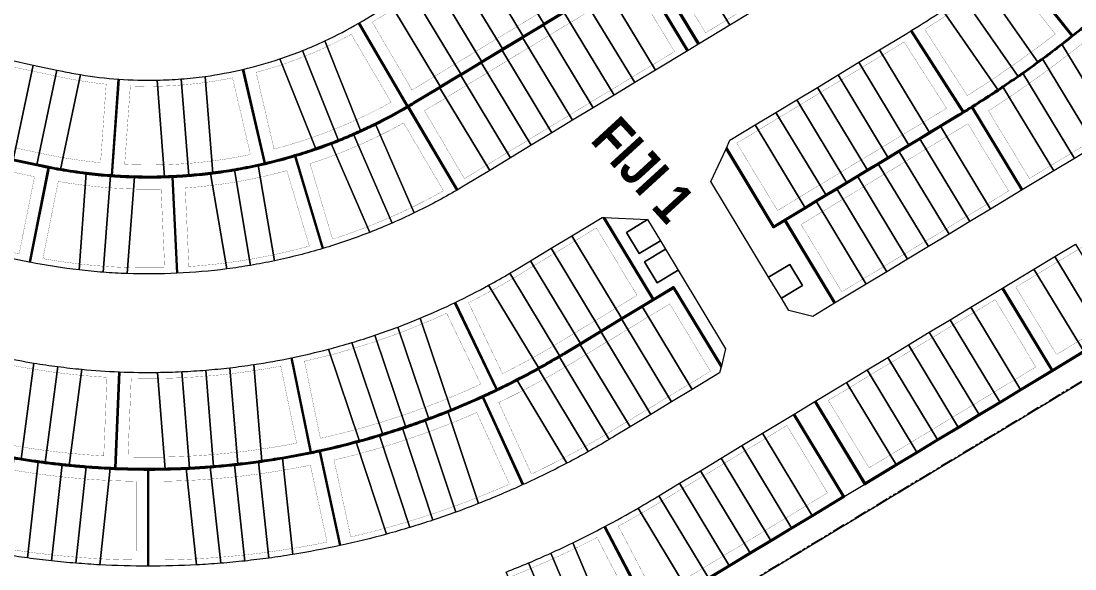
# Model space of a CAD drawing. Header units: centimetres. Extents: x -6122352 to 7132207, y -1694241 to 1947892.
# Drawn here: x 1849635 to 2110817, y -616863 to -481115 of the extents above; entities that cross this region are included whole.
import ezdxf

# ---------------------------------------------------------------- set-up
doc = ezdxf.new("R2010")
doc.units = ezdxf.units.CM
doc.header["$MEASUREMENT"] = 0
doc.linetypes.add('23585-XR-AR-DAMAC PLOT LIMITS$0$PHANTOM2', pattern=[1.25, 0.625, -0.125, 0.125, -0.125, 0.125, -0.125])
doc.linetypes.add('XR-AR-END-SETTING OUT PLAN$0$23261-XR-AR-SI-GF$0$HIDDEN', pattern=[0.375, 0.25, -0.125])
for name, color, linetype, lineweight, true_color in [('08-Compound Wall-2', 6, 'Continuous', 25, 0xff00ff), ('23585-XR-AR-DAMAC PLOT LIMITS$0$1-End units', 7, 'Continuous', 5, 0xf8991e), ('23585-XR-AR-DAMAC PLOT LIMITS$0$1-Open Space', 7, 'Continuous', 5, 0x90cf5a), ('23585-XR-AR-DAMAC PLOT LIMITS$0$1-Utility', 7, 'Continuous', 5, 0x8db1ff)]:
    doc.layers.add(name, color=color, linetype=linetype, lineweight=lineweight, true_color=true_color)
for name, color, linetype, lineweight in [('23585-XR-AR-BOUNDARY WALLS AND SETBACKS$0$A-ANNO-TEXT', 3, 'Continuous', 25), ('23585-XR-AR-DAMAC PLOT LIMITS$0$1-Mid units', 41, 'Continuous', 5), ('A-ANNO-TEXT', 3, 'Continuous', 25)]:
    doc.layers.add(name, color=color, linetype=linetype, lineweight=lineweight)
for name, color, linetype in [('23585-XR-AR-BOUNDARY WALLS AND SETBACKS$0$cluster name', 2, 'Continuous'), ('23585-XR-AR-BOUNDARY WALLS AND SETBACKS$0$setback', 7, 'XR-AR-END-SETTING OUT PLAN$0$23261-XR-AR-SI-GF$0$HIDDEN'), ('23585-XR-AR-DAMAC PLOT LIMITS$0$PROJECT_LIMIT', 1, 'Continuous'), ('@MI-REF LAYER', 7, 'Continuous')]:
    doc.layers.add(name, color=color, linetype=linetype)
doc.layers.add('23585-XR-AR-DAMAC PLOT LIMITS$0$D-Phase New', color=7, linetype='Continuous', true_color=0x000080)
doc.styles.add('23585-XR-AR-BOUNDARY WALLS AND SETBACKS$0$Arial', font='arialbd.ttf')

# ---------------------------------------------------------------- blocks, each defined once
blk = doc.blocks.new('23585-XR-AR-BOUNDARY WALLS AND SETBACKS$0$A$Cfa569a08')
at = {"layer": '23585-XR-AR-BOUNDARY WALLS AND SETBACKS$0$cluster name', "style": '23585-XR-AR-BOUNDARY WALLS AND SETBACKS$0$Arial', "width": 0.8}
blk.add_text('FIJI 1', height=10, dxfattribs=at).set_placement((498112.82, 2770019.64))
blk = doc.blocks.new('23585-XR-AR-BOUNDARY WALLS AND SETBACKS')
at = {"layer": '08-Compound Wall-2'}
for points in [[(498150.86, 2770157.6), (498174.72, 2770158.83, -0.009717), (498175.06, 2770148.19, -0.005475), (498175.07, 2770142.19, -0.001638), (498175.05, 2770140.4, -0.003837), (498174.95, 2770136.19, -0.001716), (498174.88, 2770134.32, -0.005538), (498174.58, 2770128.26, -0.002462), (498174.41, 2770125.56), (498150.57, 2770127.25)], [(498194.25, 2770090.64), (498170.78, 2770095.32, 0.006955), (498172.05, 2770102.84, 0.001309), (498172.27, 2770104.26, 0.004166), (498172.9, 2770108.78, 0.001318), (498173.09, 2770110.22, 0.004158), (498173.63, 2770114.74, 0.001335), (498173.79, 2770116.2, 0.005505), (498174.35, 2770122.21, 0.002965), (498174.6, 2770125.45, 0.002553), (498174.78, 2770128.24, 0.005538), (498175.08, 2770134.31, 0.001716), (498175.15, 2770136.19, 0.003837), (498175.25, 2770140.39, 0.001638), (498175.27, 2770142.19, 0.005475), (498175.26, 2770148.19, 0.001198), (498175.24, 2770149.5), (498204.87, 2770143.56)], [(498150.55, 2770127.06), (498174.39, 2770125.37, -0.002874), (498174.15, 2770122.23, -0.005505), (498173.59, 2770116.22, -0.001335), (498173.43, 2770114.77, -0.004158), (498172.89, 2770110.24, -0.001318), (498172.71, 2770108.81, -0.004166), (498172.07, 2770104.29, -0.001309), (498171.85, 2770102.87, -0.007045), (498170.56, 2770095.26, -0.002173), (498170.12, 2770092.93), (498146.57, 2770097)], [(498113.44, 2770055.93), (498090.01, 2770060.63), (498091.77, 2770069.41), (498092.95, 2770075.29), (498094.13, 2770081.17), (498095.31, 2770087.06), (498096.49, 2770092.94), (498097.67, 2770098.82), (498098.86, 2770104.71), (498098.94, 2770105.13, 0.010794), (498100.47, 2770113.71), (498124.09, 2770110.03)], [(498146.53, 2770096.8), (498170.08, 2770092.73, -0.001675), (498169.73, 2770090.93), (498168.8, 2770086.29), (498168.18, 2770083.23), (498167.62, 2770080.41), (498167, 2770077.34), (498166.44, 2770074.52), (498165.82, 2770071.46), (498165.26, 2770068.64), (498164.64, 2770065.58), (498164.08, 2770062.76), (498163.46, 2770059.69), (498162.9, 2770056.88), (498162.28, 2770053.81), (498161.72, 2770050.99), (498161.1, 2770047.93), (498159.92, 2770042.02), (498159.32, 2770039.06), (498137.17, 2770043.5)], [(498183.58, 2770037.48), (498160.15, 2770042.18), (498161.3, 2770047.89), (498161.91, 2770050.95), (498162.48, 2770053.77), (498163.09, 2770056.84), (498163.66, 2770059.65), (498164.27, 2770062.72), (498164.84, 2770065.54), (498165.45, 2770068.6), (498166.02, 2770071.42), (498166.63, 2770074.48), (498167.2, 2770077.3), (498167.81, 2770080.37), (498168.38, 2770083.19), (498169, 2770086.25), (498169.93, 2770090.89, 0.001768), (498170.3, 2770092.79, 0.002169), (498170.74, 2770095.13), (498194.21, 2770090.44)], [(498065.71, 2770062.04), (498089.15, 2770057.34), (498087.39, 2770048.57), (498087.33, 2770048.3), (498086.21, 2770042.72), (498086.21, 2770042.68), (498086.15, 2770042.42), (498085.02, 2770036.8), (498084.97, 2770036.54), (498083.84, 2770030.92), (498083.79, 2770030.66), (498082.66, 2770025.03), (498082.61, 2770024.77), (498081.48, 2770019.15), (498081.43, 2770018.89), (498080.3, 2770013.27), (498080.25, 2770013.01), (498079.12, 2770007.39), (498079.07, 2770007.12), (498077.94, 2770001.5), (498077.89, 2770001.24), (498076.4, 2769993.8, -0.003013), (498076.09, 2769992.3), (498052.72, 2769997.31)], [(498099.67, 2769987.34), (498076.3, 2769992.33, 0.002876), (498076.59, 2769993.76), (498078.09, 2770001.2), (498078.14, 2770001.46), (498079.27, 2770007.09), (498079.32, 2770007.35), (498080.45, 2770012.97), (498080.5, 2770013.23), (498081.63, 2770018.85), (498081.68, 2770019.11), (498082.81, 2770024.73), (498082.86, 2770025), (498083.99, 2770030.62), (498084.04, 2770030.88), (498085.17, 2770036.5), (498085.22, 2770036.76), (498086.35, 2770042.38), (498086.4, 2770042.64), (498086.41, 2770042.68), (498087.53, 2770048.26), (498087.58, 2770048.53), (498089.34, 2770057.3), (498112.78, 2770052.6)], [(498164.55, 2769950.07), (498141.81, 2769957.43, 0.004744), (498142.94, 2769961.05, 0.006905), (498144.46, 2769966.34, 0.007536), (498145.96, 2769972.16), (498145.99, 2769972.32, 0.007321), (498147.27, 2769978.02), (498147.3, 2769978.18, 0.001708), (498147.58, 2769979.52), (498148.46, 2769983.9), (498148.49, 2769984.07), (498149.64, 2769989.79), (498149.67, 2769989.95), (498150.82, 2769995.67), (498150.85, 2769995.83), (498152, 2770001.55), (498152.65, 2770004.8), (498152.66, 2770004.85), (498153.77, 2770010.38), (498176.17, 2770005.88)], [(498196.97, 2770011.15), (498220.3, 2770006.47), (498218.54, 2769997.67), (498217.36, 2769991.79), (498216.17, 2769985.9), (498214.99, 2769980.02), (498213.81, 2769974.14), (498212.63, 2769968.26), (498212.29, 2769966.53, -0.003992), (498211.42, 2769962.38, -0.010163), (498208.92, 2769951.89), (498185.92, 2769958.04)], [(498197.01, 2770011.35), (498220.52, 2770006.63), (498220.54, 2770006.62), (498218.73, 2769997.63), (498217.55, 2769991.75), (498216.37, 2769985.87), (498215.19, 2769979.98), (498214.01, 2769974.1), (498212.83, 2769968.22), (498212.48, 2769966.49, -0.003992), (498211.62, 2769962.34, -0.010258), (498209.08, 2769951.74)], [(498129.27, 2770009.34), (498152.43, 2770004.69), (498151.8, 2770001.59), (498150.65, 2769995.87), (498150.62, 2769995.71), (498149.47, 2769989.99), (498149.44, 2769989.83), (498148.29, 2769984.1), (498148.26, 2769983.94), (498147.38, 2769979.56, -0.001708), (498147.11, 2769978.22), (498147.08, 2769978.06, -0.00732), (498145.8, 2769972.37), (498145.76, 2769972.21, -0.007536), (498144.27, 2769966.39, -0.006779), (498142.78, 2769961.2), (498119.9, 2769968.12)], [(498052.67, 2769997.11), (498076.04, 2769992.11, -0.017754), (498073.84, 2769983.38, -0.007891), (498072.66, 2769979.55, -0.00393), (498072.03, 2769977.66, -0.00789), (498070.68, 2769973.89, -0.00393), (498069.96, 2769972.03, -0.007891), (498068.42, 2769968.34, -0.010675), (498066.16, 2769963.41, -0.014968), (498062.65, 2769956.68), (498041.82, 2769968.4)], [(498087.89, 2769952.99), (498066.39, 2769963.42, 0.010479), (498068.61, 2769968.26, 0.007891), (498070.14, 2769971.96, 0.00393), (498070.86, 2769973.82, 0.00789), (498072.22, 2769977.59, 0.00393), (498072.85, 2769979.49, 0.007891), (498074.03, 2769983.32, 0.017891), (498076.26, 2769992.14), (498099.63, 2769987.15)], [(498041.72, 2769968.22), (498062.55, 2769956.51, -0.003204), (498061.74, 2769955.1, -0.011821), (498058.61, 2769949.98, -0.010619), (498055.6, 2769945.52, -0.001202), (498055.24, 2769945.02, -0.010619), (498052.02, 2769940.71, -0.007948), (498049.49, 2769937.57, -0.003872), (498048.22, 2769936.07, -0.014696), (498043.19, 2769930.56, -0.010949), (498039.24, 2769926.65), (498022.83, 2769944.02)], [(498119.85, 2769967.92), (498142.72, 2769961.01, -0.004744), (498141.59, 2769957.4, -0.01065), (498138.81, 2769949.38, -0.001136), (498138.49, 2769948.53, -0.006397), (498136.63, 2769943.79, -0.001136), (498136.29, 2769942.95, -0.00639), (498134.29, 2769938.26, -0.001136), (498133.93, 2769937.44, -0.00639), (498131.79, 2769932.82, -0.001136), (498131.4, 2769932, -0.006397), (498129.12, 2769927.44, -0.001135), (498128.7, 2769926.64, -0.011633), (498124.22, 2769918.52, -0.002626), (498123.16, 2769916.71), (498102.64, 2769928.97)], [(498068.07, 2769922.22), (498049.7, 2769937.51, 0.007752), (498052.18, 2769940.58, 0.010619), (498055.41, 2769944.9, 0.001202), (498055.76, 2769945.4, 0.010619), (498058.78, 2769949.87, 0.011821), (498061.92, 2769955, 0.003401), (498062.77, 2769956.5, 0.014969), (498066.3, 2769963.24), (498087.81, 2769952.81)], [(498171.81, 2769918.31), (498193.4, 2769908.3, 0.010711), (498197.91, 2769918.74, 0.00565), (498200.11, 2769924.32, 0.005647), (498202.18, 2769929.94, 0.005647), (498204.12, 2769935.62, 0.00565), (498205.93, 2769941.33, 0.010142), (498208.86, 2769951.7), (498185.87, 2769957.85)], [(498145.1, 2769906.48), (498124.45, 2769918.5, 0.011507), (498128.88, 2769926.54, 0.001136), (498129.29, 2769927.35, 0.006397), (498131.58, 2769931.91, 0.001136), (498131.97, 2769932.73, 0.00639), (498134.11, 2769937.36, 0.001136), (498134.48, 2769938.18, 0.00639), (498136.48, 2769942.87, 0.001136), (498136.82, 2769943.71, 0.006397), (498138.68, 2769948.46, 0.001136), (498139, 2769949.31, 0.010525), (498141.75, 2769957.24), (498164.49, 2769949.88)], [(498022.68, 2769943.88), (498039.1, 2769926.51), (498038.92, 2769926.35, -0.01182), (498034.46, 2769922.34, -0.012747), (498029.44, 2769918.27, -0.005821), (498027.08, 2769916.49, -0.003128), (498025.79, 2769915.56), (498024.61, 2769914.72), (498019.73, 2769911.23), (498019.64, 2769911.16), (498014.84, 2769907.74), (498012.19, 2769905.84), (498009.96, 2769904.25), (498001.6, 2769898.27), (497990.12, 2769914.34)], [(498041.42, 2769897.12), (498027.28, 2769916.39, 0.005624), (498029.56, 2769918.11, 0.012747), (498034.59, 2769922.19, 0.01182), (498039.06, 2769926.2), (498039.31, 2769926.44, 0.011146), (498043.34, 2769930.42, 0.014696), (498048.37, 2769935.94, 0.003675), (498049.58, 2769937.36), (498067.94, 2769922.06)], [(498102.54, 2769928.79), (498123.06, 2769916.54, -0.008909), (498119.31, 2769910.51, -0.006486), (498116.44, 2769906.21, -0.001047), (498115.97, 2769905.52, -0.006486), (498112.98, 2769901.31, -0.00104), (498112.49, 2769900.64, -0.006486), (498109.37, 2769896.52, -0.00104), (498108.86, 2769895.86, -0.006486), (498105.62, 2769891.84, -0.001046), (498105.09, 2769891.2, -0.006486), (498101.73, 2769887.27, -0.0053), (498098.91, 2769884.12, -0.010095), (498093.35, 2769878.3), (498076.41, 2769895.16)], [(498116.74, 2769867.91), (498099.12, 2769884.06, 0.005174), (498101.88, 2769887.14, 0.006486), (498105.24, 2769891.07, 0.001046), (498105.78, 2769891.71, 0.006486), (498109.02, 2769895.74, 0.00104), (498109.53, 2769896.4, 0.006486), (498112.65, 2769900.52, 0.00104), (498113.14, 2769901.19, 0.006486), (498116.14, 2769905.41, 0.001047), (498116.61, 2769906.1, 0.006486), (498119.48, 2769910.41, 0.009034), (498123.28, 2769916.53, 0.002627), (498124.35, 2769918.33), (498145, 2769906.31)], [(498026.61, 2769886.53), (498012.47, 2769905.8), (498014.96, 2769907.57), (498019.76, 2769911), (498019.84, 2769911.06), (498024.72, 2769914.55), (498025.91, 2769915.4, 0.002931), (498027.12, 2769916.27), (498041.25, 2769897)], [(498076.27, 2769895.02), (498093.21, 2769878.16, -0.001441), (498092.4, 2769877.35, -0.007533), (498088.08, 2769873.19, -0.005252), (498084.99, 2769870.36, -0.002273), (498083.63, 2769869.16, -0.005253), (498080.46, 2769866.43, -0.002273), (498079.07, 2769865.26, -0.005253), (498075.82, 2769862.63, -0.00228), (498074.39, 2769861.51, -0.010166), (498067.89, 2769856.66), (498067.02, 2769856.04), (498053.12, 2769875.48)], [(498081.03, 2769836.43), (498067.14, 2769855.88), (498068.01, 2769856.5, 0.010166), (498074.51, 2769861.35, 0.00228), (498075.94, 2769862.47, 0.005252), (498079.2, 2769865.11, 0.002273), (498080.59, 2769866.27, 0.005253), (498083.76, 2769869.01, 0.002273), (498085.12, 2769870.21, 0.005252), (498088.21, 2769873.04, 0.007533), (498092.54, 2769877.21, 0.001566), (498093.42, 2769878.09, 0.010095), (498098.99, 2769883.92), (498116.6, 2769867.76)]]:
    blk.add_lwpolyline(points, format="xyb", dxfattribs=at)
for points in [[(498219.51, 2770123.52), (498242.85, 2770118.83), (498241.09, 2770110.06), (498239.91, 2770104.18), (498238.73, 2770098.29), (498237.55, 2770092.41), (498236.37, 2770086.53), (498235.19, 2770080.64), (498234.01, 2770074.76), (498232.22, 2770065.89), (498208.89, 2770070.57)], [(498219.55, 2770123.71), (498243.07, 2770118.99), (498243.08, 2770118.99), (498241.28, 2770110.02), (498240.1, 2770104.14), (498238.92, 2770098.25), (498237.74, 2770092.37), (498236.56, 2770086.49), (498235.38, 2770080.6), (498234.2, 2770074.72), (498232.4, 2770065.75)], [(498208.85, 2770070.37), (498232.19, 2770065.69), (498230.4, 2770056.82), (498229.22, 2770050.93), (498228.04, 2770045.05), (498226.86, 2770039.17), (498225.68, 2770033.29), (498224.5, 2770027.4), (498223.32, 2770021.52), (498223.2, 2770020.92), (498221.56, 2770012.74), (498198.23, 2770017.43)], [(498232.4, 2770065.75), (498230.6, 2770056.78), (498229.42, 2770050.9), (498228.24, 2770045.01), (498227.06, 2770039.13), (498225.88, 2770033.25), (498224.7, 2770027.36), (498223.52, 2770021.48), (498223.4, 2770020.88), (498221.72, 2770012.51), (498221.7, 2770012.51), (498198.19, 2770017.23)], [(498113.4, 2770055.73), (498089.87, 2770060.46)], [(498089.28, 2770057.52), (498112.81, 2770052.8)], [(498183.54, 2770037.28), (498160.11, 2770041.98), (498159.48, 2770038.82), (498137.13, 2770043.31)], [(498129.31, 2770009.54), (498152.46, 2770004.89), (498153.61, 2770010.61), (498176.01, 2770006.12)]]:
    blk.add_lwpolyline(points, dxfattribs=at)
at = {"layer": '23585-XR-AR-BOUNDARY WALLS AND SETBACKS$0$setback', "ltscale": 40, "const_width": 0.05}
for points in [[(498193.35, 2770093.77), (498174.13, 2770097.61, 0.004378), (498174.92, 2770102.4, 0.001309), (498175.13, 2770103.83, 0.004166), (498175.78, 2770108.4, 0.001318), (498175.97, 2770109.85, 0.004158), (498176.51, 2770114.43, 0.001335), (498176.67, 2770115.9, 0.005505), (498177.24, 2770121.97, 0.002965), (498177.49, 2770125.25, 0.002553), (498177.68, 2770128.07, 0.005538), (498177.98, 2770134.2, 0.001716), (498178.05, 2770136.1, 0.003837), (498178.15, 2770140.35, 0.001637), (498178.17, 2770142.16, 0.003518), (498178.18, 2770146.06), (498202.85, 2770141.11), (498201.64, 2770135.08), (498200.46, 2770129.2), (498199.28, 2770123.32), (498198.1, 2770117.43), (498196.92, 2770111.55), (498195.74, 2770105.67), (498194.56, 2770099.79)], [(498151.83, 2770124.06), (498171.28, 2770122.68, -0.000198), (498171.26, 2770122.46, -0.005505), (498170.7, 2770116.52, -0.001335), (498170.55, 2770115.08, -0.004158), (498170.02, 2770110.61, -0.001318), (498169.83, 2770109.19, -0.004166), (498169.2, 2770104.72, -0.001309), (498168.99, 2770103.32, -0.006594), (498167.8, 2770096.27), (498148.58, 2770099.59, 0.006243), (498149.64, 2770105.78, 0.006001), (498150.5, 2770111.76, 0.006001), (498151.22, 2770117.75, 0.006299)], [(498122.14, 2770107.4, -0.007571), (498120.9, 2770100.73), (498120.82, 2770100.3), (498119.64, 2770094.41), (498118.46, 2770088.53), (498117.28, 2770082.65), (498116.1, 2770076.77), (498114.91, 2770070.88), (498113.73, 2770065), (498112.52, 2770058.97), (498093.41, 2770062.81), (498094.62, 2770068.84), (498095.8, 2770074.72), (498096.98, 2770080.6), (498098.16, 2770086.49), (498099.34, 2770092.37), (498100.52, 2770098.25), (498101.7, 2770104.13), (498101.78, 2770104.56, 0.007252), (498102.87, 2770110.4)], [(498147.44, 2770093.7), (498166.66, 2770090.38), (498165.96, 2770086.86), (498165.34, 2770083.8), (498164.78, 2770080.98), (498164.16, 2770077.91), (498163.59, 2770075.09), (498162.98, 2770072.03), (498162.41, 2770069.21), (498161.8, 2770066.15), (498161.23, 2770063.33), (498160.62, 2770060.26), (498160.05, 2770057.45), (498159.44, 2770054.38), (498158.87, 2770051.56), (498158.26, 2770048.5), (498157.07, 2770042.59), (498157.03, 2770042.37), (498137.91, 2770046.21), (498139.14, 2770052.34), (498140.32, 2770058.22), (498141.5, 2770064.1), (498142.68, 2770069.98), (498143.86, 2770075.87), (498145.04, 2770081.75), (498146.22, 2770087.63, 0.000012), (498146.22, 2770087.63)], [(498182.66, 2770040.52), (498163.55, 2770044.35), (498164.14, 2770047.32), (498164.76, 2770050.38), (498165.32, 2770053.2), (498165.94, 2770056.27), (498166.5, 2770059.08), (498167.12, 2770062.15), (498167.68, 2770064.97), (498168.3, 2770068.03), (498168.86, 2770070.85), (498169.48, 2770073.91), (498170.04, 2770076.73), (498170.66, 2770079.8), (498171.22, 2770082.62), (498171.84, 2770085.68, 0.000014), (498171.84, 2770085.68), (498172.77, 2770090.32, 0.001281), (498173.04, 2770091.71), (498192.17, 2770087.89), (498190.96, 2770081.84), (498189.78, 2770075.96), (498188.6, 2770070.08), (498187.42, 2770064.2), (498186.24, 2770058.31), (498185.05, 2770052.43), (498183.87, 2770046.55)], [(498197.89, 2770008.11), (498217, 2770004.27), (498215.79, 2769998.22), (498214.61, 2769992.34), (498213.43, 2769986.46), (498212.25, 2769980.57), (498211.07, 2769974.69), (498209.89, 2769968.81), (498209.54, 2769967.08, -0.003992), (498208.68, 2769962.98, -0.007384), (498206.93, 2769955.42), (498188.08, 2769960.47, 0.006654), (498189.55, 2769966.77, 0.004361), (498190.42, 2769970.92), (498190.77, 2769972.67), (498191.95, 2769978.55, 0.00001), (498191.95, 2769978.55), (498193.14, 2769984.44), (498194.32, 2769990.32), (498195.5, 2769996.2), (498196.68, 2770002.08)], [(498129.91, 2770006.36), (498149.03, 2770002.52), (498148.96, 2770002.16), (498147.81, 2769996.44), (498147.78, 2769996.28), (498146.63, 2769990.56), (498146.6, 2769990.4), (498145.45, 2769984.68), (498145.42, 2769984.51), (498144.54, 2769980.13, -0.001705), (498144.27, 2769978.82), (498144.24, 2769978.66, -0.007318), (498142.98, 2769973.05), (498142.94, 2769972.89, -0.007536), (498141.47, 2769967.15, -0.003085), (498140.82, 2769964.82), (498122.15, 2769970.47, 0.009139), (498123.81, 2769976.72, 0.008557), (498125.14, 2769982.62, 0.001942), (498125.42, 2769983.96), (498126.33, 2769988.51), (498127.51, 2769994.39), (498128.69, 2770000.28)], [(498164, 2769953.3), (498145.44, 2769959.31, 0.001163), (498145.72, 2769960.21, 0.006905), (498147.26, 2769965.58, 0.007536), (498148.78, 2769971.49), (498148.81, 2769971.65, 0.007321), (498150.11, 2769977.43), (498150.14, 2769977.59, 0.001711), (498150.42, 2769978.95), (498151.3, 2769983.33), (498151.33, 2769983.5), (498152.48, 2769989.22), (498152.51, 2769989.38), (498153.66, 2769995.1), (498153.69, 2769995.26), (498154.84, 2770000.98), (498155.49, 2770004.23), (498155.5, 2770004.28), (498156.06, 2770007.06), (498175.18, 2770003.22), (498173.96, 2769997.15), (498172.78, 2769991.26), (498171.6, 2769985.38), (498170.42, 2769979.5), (498169.54, 2769975.11, -0.001708), (498169.24, 2769973.63, -0.006718), (498167.95, 2769967.81, -0.006724), (498166.5, 2769962.02, -0.010222)], [(498053.49, 2769993.97), (498072.57, 2769989.89, -0.011898), (498071.06, 2769984.19, -0.007891), (498069.91, 2769980.45, -0.00393), (498069.29, 2769978.6, -0.00789), (498067.96, 2769974.92, -0.00393), (498067.26, 2769973.1, -0.007891), (498065.76, 2769969.49, -0.010675), (498063.56, 2769964.68, -0.009113), (498061.51, 2769960.65), (498044.51, 2769970.21, 0.015901), (498047.41, 2769976.19, 0.01458), (498049.73, 2769981.82, 0.01458), (498051.71, 2769987.57, 0.015899)], [(498087.78, 2769956.26), (498070.23, 2769964.77, 0.004904), (498071.27, 2769967.1, 0.007891), (498072.84, 2769970.89, 0.00393), (498073.58, 2769972.8, 0.00789), (498074.97, 2769976.66, 0.00393), (498075.61, 2769978.59, 0.007891), (498076.82, 2769982.51, 0.012315), (498078.45, 2769988.7), (498097.53, 2769984.63, -0.014952), (498095.23, 2769975.99, -0.00994), (498093.41, 2769970.34, -0.00994), (498091.38, 2769964.75, -0.015428)], [(498041.57, 2769964.98), (498058.57, 2769955.42, -0.009171), (498056.18, 2769951.55, -0.010619), (498053.23, 2769947.19, -0.001202), (498052.88, 2769946.71, -0.010619), (498049.73, 2769942.49, -0.007948), (498047.26, 2769939.42, -0.003872), (498046.02, 2769937.96, -0.014696), (498041.11, 2769932.57, -0.005094), (498039.34, 2769930.78), (498025.93, 2769944.95, 0.015907), (498030.48, 2769949.8, 0.014579), (498034.36, 2769954.49, 0.014579), (498037.97, 2769959.4, 0.015901)], [(498105.39, 2769930.7, 0.009215), (498108.53, 2769936.41, 0.008567), (498111.26, 2769941.82, 0.008556), (498113.8, 2769947.32, 0.008556), (498116.15, 2769952.89, 0.008566), (498118.31, 2769958.55, 0.009215), (498120.42, 2769964.72), (498139.09, 2769959.08, -0.00105), (498138.83, 2769958.29, -0.01065), (498136.09, 2769950.39, -0.001136), (498135.78, 2769949.56, -0.006397), (498133.95, 2769944.88, -0.001136), (498133.61, 2769944.05, -0.00639), (498131.64, 2769939.44, -0.001136), (498131.28, 2769938.62, -0.00639), (498129.17, 2769934.07, -0.001136), (498128.78, 2769933.26, -0.006397), (498126.54, 2769928.77, -0.001135), (498126.13, 2769927.98, -0.010565), (498122.14, 2769920.7)], [(498068.75, 2769925.42), (498053.76, 2769937.91, 0.002177), (498054.46, 2769938.8, 0.010619), (498057.77, 2769943.22, 0.001202), (498058.13, 2769943.73, 0.010619), (498061.22, 2769948.3, 0.011821), (498064.43, 2769953.54, 0.003401), (498065.3, 2769955.08, 0.009392), (498067.61, 2769959.38), (498085.16, 2769950.86, -0.015429), (498080.72, 2769942.78, -0.00994), (498077.6, 2769937.73, -0.00994), (498074.28, 2769932.8, -0.015429)], [(498145.25, 2769909.75), (498128.39, 2769919.56, 0.007926), (498131.45, 2769925.2, 0.001136), (498131.87, 2769926.02, 0.006397), (498134.19, 2769930.65, 0.001136), (498134.58, 2769931.48, 0.00639), (498136.76, 2769936.17, 0.001136), (498137.13, 2769937.01, 0.00639), (498139.16, 2769941.77, 0.001136), (498139.51, 2769942.62, 0.006397), (498141.39, 2769947.44, 0.001136), (498141.71, 2769948.3, 0.006943), (498143.6, 2769953.6), (498162.15, 2769947.59, -0.010025), (498159.13, 2769939.22, -0.006722), (498156.92, 2769933.69, -0.006717), (498154.56, 2769928.21, -0.006717), (498152.05, 2769922.8, -0.006722), (498149.4, 2769917.46, -0.009871)], [(498174.36, 2769920.32), (498192.05, 2769912.12, 0.007937), (498195.32, 2769919.79, 0.00565), (498197.49, 2769925.31, 0.005647), (498199.54, 2769930.88, 0.005647), (498201.46, 2769936.49, 0.00565), (498203.26, 2769942.15, 0.007397), (498205.41, 2769949.62), (498186.57, 2769954.66, -0.006173), (498184.92, 2769948.89, -0.006212), (498183.11, 2769943.12, -0.006208), (498181.16, 2769937.41, -0.006208), (498179.07, 2769931.74, -0.006212), (498176.84, 2769926.13, -0.006493)], [(498021.57, 2769940.83), (498034.98, 2769926.66, -0.006443), (498032.57, 2769924.55, -0.012747), (498027.67, 2769920.57, -0.005821), (498025.36, 2769918.83, -0.003128), (498024.11, 2769917.92), (498022.92, 2769917.07), (498018.04, 2769913.59), (498017.95, 2769913.52), (498013.16, 2769910.1), (498010.51, 2769908.2), (498008.28, 2769906.61), (498002.19, 2769902.26), (497992, 2769916.52), (497992.46, 2769919.27), (497996.94, 2769922.47), (498001.82, 2769925.96), (498006.7, 2769929.45), (498011.58, 2769932.94), (498012.77, 2769933.79, 0.011043), (498016.46, 2769936.55, 0.015969)], [(498042.85, 2769900.07), (498031.31, 2769915.8, 0.000049), (498031.33, 2769915.81, 0.012747), (498036.47, 2769919.99, 0.01182), (498041.05, 2769924.09), (498041.3, 2769924.33, 0.011151), (498045.42, 2769928.4, 0.012795), (498049.92, 2769933.3), (498064.91, 2769920.81, -0.01543), (498058.65, 2769914.04, -0.00994), (498054.4, 2769909.88, -0.00994), (498050, 2769905.9, -0.01543)], [(498102.32, 2769925.55), (498119.06, 2769915.55, -0.005214), (498116.87, 2769912.09, -0.006486), (498114.05, 2769907.85, -0.001047), (498113.59, 2769907.17, -0.006486), (498110.64, 2769903.02, -0.00104), (498110.15, 2769902.36, -0.006486), (498107.08, 2769898.3, -0.00104), (498106.58, 2769897.65, -0.006486), (498103.39, 2769893.68, -0.001046), (498102.86, 2769893.05, -0.006486), (498099.55, 2769889.18, -0.0053), (498096.77, 2769886.08, -0.0064), (498093.33, 2769882.42), (498079.5, 2769896.18, 0.009216), (498083.93, 2769900.96, 0.008566), (498087.89, 2769905.55, 0.008556), (498091.68, 2769910.26, 0.008556), (498095.31, 2769915.1, 0.008566), (498098.78, 2769920.07, 0.009215)], [(498117.58, 2769871.08), (498103.2, 2769884.26, 0.001593), (498104.06, 2769885.22, 0.006486), (498107.47, 2769889.21, 0.001046), (498108.01, 2769889.86, 0.006486), (498111.3, 2769893.95, 0.00104), (498111.82, 2769894.62, 0.006486), (498114.99, 2769898.8, 0.00104), (498115.48, 2769899.48, 0.006486), (498118.52, 2769903.76, 0.001047), (498119, 2769904.46, 0.006486), (498121.91, 2769908.83, 0.008079), (498125.37, 2769914.38), (498142.23, 2769904.56, -0.010025), (498137.5, 2769897.03, -0.006722), (498134.16, 2769892.09, -0.006717), (498130.69, 2769887.24, -0.006717), (498127.09, 2769882.49, -0.006722), (498123.37, 2769877.83, -0.010025)], [(498075.27, 2769891.92), (498089.09, 2769878.17, -0.005279), (498086.09, 2769875.31, -0.005252), (498083.05, 2769872.52, -0.002273), (498081.72, 2769871.34, -0.005253), (498078.59, 2769868.64, -0.002273), (498077.22, 2769867.5, -0.005253), (498074.02, 2769864.9, -0.00228), (498072.61, 2769863.8, -0.007969), (498067.61, 2769860.03), (498056.27, 2769875.9, 0.008977), (498061.33, 2769879.73, 0.008556), (498066.02, 2769883.55, 0.008556), (498070.58, 2769887.53, 0.00908)], [(498082.44, 2769839.29), (498071.1, 2769855.15, 0.008034), (498076.29, 2769859.06, 0.00228), (498077.74, 2769860.2, 0.005252), (498081.05, 2769862.88, 0.002273), (498082.46, 2769864.06, 0.005253), (498085.68, 2769866.83, 0.002273), (498087.06, 2769868.05, 0.005252), (498090.19, 2769870.92, 0.007533), (498094.58, 2769875.15, 0.001566), (498095.48, 2769876.05, 0.006514), (498099.15, 2769879.83), (498113.52, 2769866.65, -0.010025), (498107.3, 2769860.3, -0.006722), (498102.98, 2769856.19, -0.006717), (498098.56, 2769852.19, -0.006717), (498094.03, 2769848.31, -0.006722), (498089.4, 2769844.56, -0.009841)]]:
    blk.add_lwpolyline(points, format="xyb", close=True, dxfattribs=at)
for points in [[(498220.43, 2770120.47), (498239.55, 2770116.64), (498238.34, 2770110.61), (498237.16, 2770104.73), (498235.98, 2770098.84), (498234.8, 2770092.96), (498233.62, 2770087.08), (498232.44, 2770081.19), (498231.26, 2770075.31), (498230.05, 2770069.28), (498210.93, 2770073.12)], [(498210.93, 2770073.12), (498212.14, 2770079.15), (498213.32, 2770085.03), (498214.5, 2770090.91), (498215.68, 2770096.8), (498216.86, 2770102.68), (498218.04, 2770108.56), (498219.22, 2770114.45), (498220.43, 2770120.47)], [(498080.95, 2770031.23), (498079.82, 2770025.6), (498079.77, 2770025.34), (498078.64, 2770019.72), (498078.59, 2770019.46), (498077.46, 2770013.84), (498077.41, 2770013.58), (498076.28, 2770007.96), (498076.23, 2770007.7), (498075.1, 2770002.07), (498075.05, 2770001.81), (498073.83, 2769995.75), (498054.76, 2769999.84), (498055.98, 2770005.91)], [(498091.64, 2770053.99), (498110.75, 2770050.15), (498109.49, 2770043.86), (498108.31, 2770037.97), (498107.42, 2770033.52), (498107.13, 2770032.09), (498105.95, 2770026.21), (498104.77, 2770020.33), (498103.59, 2770014.44), (498102.41, 2770008.56), (498101.23, 2770002.68), (498100.05, 2769996.8), (498098.78, 2769990.5), (498079.71, 2769994.57), (498080.93, 2770000.63), (498080.98, 2770000.89), (498082.11, 2770006.51), (498082.16, 2770006.78), (498083.29, 2770012.4), (498083.34, 2770012.66), (498084.47, 2770018.28), (498084.52, 2770018.54), (498085.65, 2770024.16), (498085.7, 2770024.42), (498086.83, 2770030.05), (498086.88, 2770030.31), (498088.01, 2770035.93), (498088.06, 2770036.19), (498089.19, 2770041.81)]]:
    blk.add_lwpolyline(points, dxfattribs=at)
for points in [[(498209.75, 2770067.24), (498228.87, 2770063.4), (498227.66, 2770057.37), (498226.48, 2770051.49), (498225.3, 2770045.6), (498224.12, 2770039.72), (498222.94, 2770033.84), (498221.76, 2770027.95), (498220.58, 2770022.07), (498220.46, 2770021.47), (498219.37, 2770016.04), (498200.25, 2770019.88), (498201.34, 2770025.31), (498201.46, 2770025.91), (498202.64, 2770031.79), (498203.82, 2770037.67), (498205, 2770043.56), (498206.18, 2770049.44), (498207.36, 2770055.32), (498208.54, 2770061.2)], [(498028, 2769889.36), (498016.47, 2769905.09), (498016.65, 2769905.22), (498021.44, 2769908.64), (498021.53, 2769908.71), (498026.41, 2769912.19), (498026.48, 2769912.24), (498038.01, 2769896.52), (498033.03, 2769892.95)]]:
    blk.add_lwpolyline(points, close=True, dxfattribs=at)
at = {"layer": '23585-XR-AR-BOUNDARY WALLS AND SETBACKS$0$A-ANNO-TEXT'}
blk.add_blockref('23585-XR-AR-BOUNDARY WALLS AND SETBACKS$0$A$Cfa569a08', (0, 0), dxfattribs=at)
blk = doc.blocks.new('A$C9d9485f6')
at = {"layer": 'A-ANNO-TEXT', "rotation": 312.4881850805905}
blk.add_blockref('23585-XR-AR-BOUNDARY WALLS AND SETBACKS', (-2377088.53, -1504219.25), dxfattribs=at)
blk = doc.blocks.new('23585-XR-AR-DAMAC PLOT LIMITS')
at = {"layer": '23585-XR-AR-DAMAC PLOT LIMITS$0$1-End units', "color": 251, "true_color": 0x636466}
for points in [[(498175.05, 2770136.19, -0.001716), (498174.98, 2770134.31, -0.005538), (498174.68, 2770128.25, -0.002553), (498174.5, 2770125.46), (498150.56, 2770127.16, 0.009281), (498151.04, 2770136.42)], [(498174.5, 2770125.46, -0.002965), (498174.25, 2770122.22, -0.005505), (498173.69, 2770116.21, -0.001335), (498173.53, 2770114.76), (498149.73, 2770117.91, 0.009281), (498150.56, 2770127.16)], [(498171.95, 2770102.86, -0.007045), (498170.66, 2770095.25, -0.002262), (498170.2, 2770092.81), (498146.55, 2770096.9, 0.009258), (498148.16, 2770106.02)], [(498196.03, 2770099.49), (498194.23, 2770090.54), (498170.66, 2770095.25, 0.007045), (498171.95, 2770102.86, 0.001309), (498172.17, 2770104.28)], [(498170.2, 2770092.81, -0.001768), (498169.83, 2770090.91), (498168.9, 2770086.27), (498168.28, 2770083.21), (498144.75, 2770087.93), (498146.3, 2770095.63, 0.001293), (498146.55, 2770096.9)], [(498194.23, 2770090.54), (498192.43, 2770081.55), (498168.9, 2770086.27), (498169.83, 2770090.91, 0.001768), (498170.2, 2770092.81, 0.002262), (498170.66, 2770095.25)], [(498078.04, 2770001.48), (498077.99, 2770001.22), (498076.5, 2769993.78, -0.003073), (498076.18, 2769992.25), (498076.17, 2769992.19), (498052.7, 2769997.21, 0.003206), (498052.97, 2769998.5), (498054.51, 2770006.21)], [(498101.52, 2769996.5), (498100.03, 2769989.06, -0.003073), (498099.65, 2769987.24), (498076.18, 2769992.25, 0.003073), (498076.5, 2769993.78), (498077.99, 2770001.22)], [(498076.17, 2769992.19, -0.017951), (498073.94, 2769983.35, -0.007891), (498072.76, 2769979.52), (498050.28, 2769988.02, 0.023084), (498052.7, 2769997.21)], [(498099.65, 2769987.24, -0.019972), (498096.67, 2769975.56), (498073.94, 2769983.35, 0.017951), (498076.17, 2769992.19), (498076.18, 2769992.25)], [(498068.52, 2769968.3, -0.010675), (498066.26, 2769963.37, -0.015166), (498062.69, 2769956.55), (498041.77, 2769968.31, 0.023085), (498046.04, 2769976.8)], [(498145.9, 2769972.35), (498145.86, 2769972.19, -0.007536), (498144.37, 2769966.37, -0.006905), (498142.85, 2769961.07), (498119.88, 2769968.02, 0.013381), (498122.35, 2769977.07)], [(498092.78, 2769964.21, -0.020449), (498087.85, 2769952.9), (498066.26, 2769963.37, 0.010676), (498068.52, 2769968.3, 0.007891), (498070.05, 2769972)], [(498062.69, 2769956.55, -0.003401), (498061.83, 2769955.05, -0.011821), (498058.7, 2769949.93, -0.010619), (498055.68, 2769945.46), (498036.74, 2769960.25, 0.023086), (498041.77, 2769968.31)], [(498142.85, 2769961.07, -0.004869), (498141.69, 2769957.37, -0.01065), (498138.9, 2769949.35), (498116.9, 2769959.06, 0.013456), (498119.88, 2769968.02)], [(498167.95, 2769961.63, -0.013603), (498164.52, 2769949.98), (498141.69, 2769957.37, 0.004869), (498142.85, 2769961.07, 0.006905), (498144.37, 2769966.37)], [(498211.62, 2769962.34, -0.010258), (498209.09, 2769951.74), (498209.07, 2769951.74), (498185.9, 2769957.95, 0.009728), (498188.09, 2769967.09), (498211.6, 2769962.34)], [(498087.85, 2769952.9, -0.020449), (498082.02, 2769942.02), (498061.83, 2769955.05, 0.003401), (498062.69, 2769956.55, 0.015166), (498066.26, 2769963.37)], [(498209.09, 2769951.74, -0.010235), (498206.13, 2769941.28), (498206.11, 2769941.28), (498183.49, 2769949.32, 0.009269), (498185.9, 2769957.95), (498209.07, 2769951.74)], [(498164.52, 2769949.98, -0.013406), (498160.53, 2769938.69), (498138.59, 2769948.5, 0.001136), (498138.9, 2769949.35, 0.01065), (498141.69, 2769957.37)], [(498048.3, 2769936, -0.014696), (498043.27, 2769930.49, -0.011146), (498039.24, 2769926.51), (498022.76, 2769943.95, 0.023091), (498029.35, 2769950.79)], [(498075.51, 2769931.94, -0.02045), (498068, 2769922.14), (498049.57, 2769937.5, 0.007948), (498052.1, 2769940.64, 0.010619), (498055.33, 2769944.96)], [(498039.24, 2769926.51), (498038.99, 2769926.28, -0.01182), (498034.53, 2769922.27, -0.012747), (498029.5, 2769918.19), (498015.54, 2769937.73, 0.023153), (498022.76, 2769943.95)], [(498068, 2769922.14, -0.02045), (498059.72, 2769912.99), (498043.27, 2769930.49, 0.014696), (498048.3, 2769936, 0.003872), (498049.57, 2769937.5)], [(498129.21, 2769927.39, -0.001135), (498128.79, 2769926.59, -0.011633), (498124.31, 2769918.47, -0.002752), (498123.2, 2769916.58), (498102.59, 2769928.88, 0.013456), (498107.21, 2769937.11)], [(498123.2, 2769916.58, -0.009034), (498119.39, 2769910.46, -0.006486), (498116.53, 2769906.15), (498097.54, 2769920.91, 0.013457), (498102.59, 2769928.88)], [(498150.74, 2769916.78, -0.013253), (498145.05, 2769906.39), (498124.31, 2769918.47, 0.011633), (498128.79, 2769926.59)], [(498050.98, 2769904.77, -0.020451), (498041.34, 2769897.06), (498027.14, 2769916.41, 0.005821), (498029.5, 2769918.19, 0.012747), (498034.53, 2769922.27)], [(498145.05, 2769906.39, -0.013406), (498138.75, 2769896.21), (498119.39, 2769910.46, 0.009034), (498123.2, 2769916.58, 0.002752), (498124.31, 2769918.47)], [(498041.34, 2769897.06, -0.003125), (498039.81, 2769895.96), (498033.9, 2769891.73), (498019.7, 2769911.08), (498019.79, 2769911.15), (498024.67, 2769914.63), (498025.85, 2769915.48, 0.003128), (498027.14, 2769916.41)], [(498101.8, 2769887.2, -0.0053), (498098.98, 2769884.06, -0.010221), (498093.35, 2769878.16), (498076.34, 2769895.09, 0.013457), (498082.81, 2769901.96)], [(498093.35, 2769878.16, -0.001566), (498092.47, 2769877.28, -0.007533), (498088.15, 2769873.11, -0.005252), (498085.06, 2769870.29), (498069.58, 2769888.65, 0.013322), (498076.34, 2769895.09)], [(498124.53, 2769876.88, -0.013406), (498116.67, 2769867.84), (498098.98, 2769884.06, 0.0053), (498101.8, 2769887.2, 0.006486), (498105.17, 2769891.13)], [(498116.67, 2769867.84, -0.013406), (498108.35, 2769859.23), (498092.47, 2769877.28, 0.001566), (498093.35, 2769878.16, 0.010221), (498098.98, 2769884.06)], [(498075.88, 2769862.55, -0.00228), (498074.45, 2769861.43, -0.010166), (498067.95, 2769856.58), (498066.92, 2769855.84), (498052.96, 2769875.37), (498054, 2769876.11, 0.011418), (498060.4, 2769880.91)]]:
    blk.add_lwpolyline(points, format="xyb", close=True, dxfattribs=at)
for points in [[(498234.2, 2770074.72), (498232.4, 2770065.75), (498232.39, 2770065.75), (498208.87, 2770070.47), (498210.67, 2770079.44), (498234.19, 2770074.73)], [(498232.4, 2770065.75), (498230.6, 2770056.78), (498230.59, 2770056.78), (498207.07, 2770061.5), (498208.87, 2770070.47), (498232.39, 2770065.75)], [(498115.21, 2770064.71), (498113.41, 2770055.73), (498089.88, 2770060.46), (498091.68, 2770069.43)], [(498112.82, 2770052.8), (498110.96, 2770043.56), (498087.43, 2770048.28), (498087.49, 2770048.55), (498089.29, 2770057.52)], [(498161.2, 2770047.91), (498160.02, 2770042), (498159.38, 2770038.84), (498137.13, 2770043.31), (498136.23, 2770045.46), (498137.67, 2770052.63)], [(498185.35, 2770046.25), (498183.55, 2770037.28), (498160.02, 2770042), (498161.2, 2770047.91), (498161.82, 2770050.97)], [(498223.4, 2770020.88), (498221.72, 2770012.51), (498221.7, 2770012.51), (498198.19, 2770017.23), (498199.87, 2770025.6), (498199.99, 2770026.2), (498223.5, 2770021.49), (498223.52, 2770021.48)], [(498176.02, 2770006.12), (498177, 2770004.64), (498175.43, 2769996.85), (498151.9, 2770001.57), (498152.56, 2770004.82), (498152.56, 2770004.87), (498153.71, 2770010.59)], [(498220.54, 2770006.62), (498218.73, 2769997.63), (498218.72, 2769997.63), (498195.21, 2770002.38), (498197.01, 2770011.35), (498220.52, 2770006.63)], [(498152.56, 2770004.87), (498152.56, 2770004.82), (498151.9, 2770001.57), (498150.75, 2769995.85), (498127.22, 2770000.57), (498128.95, 2770009.18), (498129.27, 2770009.5), (498129.31, 2770009.54)]]:
    blk.add_lwpolyline(points, close=True, dxfattribs=at)
at = {"layer": '23585-XR-AR-DAMAC PLOT LIMITS$0$1-Mid units', "color": 251, "true_color": 0x636466}
for points in [[(498200.75, 2770123.02), (498199.57, 2770117.14), (498174.25, 2770122.22, 0.002965), (498174.5, 2770125.46, 0.002553), (498174.68, 2770128.25)], [(498199.57, 2770117.14), (498198.39, 2770111.26), (498173.69, 2770116.21, 0.005505), (498174.25, 2770122.22)], [(498173.53, 2770114.76, -0.004158), (498172.99, 2770110.23, -0.001318), (498172.81, 2770108.8), (498149.02, 2770111.95, 0.006001), (498149.73, 2770117.91)], [(498198.39, 2770111.26), (498197.21, 2770105.37), (498172.99, 2770110.23, 0.004158), (498173.53, 2770114.76, 0.001335), (498173.69, 2770116.21)], [(498172.81, 2770108.8, -0.004166), (498172.17, 2770104.28, -0.001309), (498171.95, 2770102.86), (498148.16, 2770106.02, 0.006001), (498149.02, 2770111.95)], [(498197.21, 2770105.37), (498196.03, 2770099.49), (498172.17, 2770104.28, 0.004166), (498172.81, 2770108.8, 0.001318), (498172.99, 2770110.23)], [(498072.76, 2769979.52, -0.00393), (498072.13, 2769977.63, -0.00789), (498070.77, 2769973.86), (498048.32, 2769982.35, 0.01458), (498050.28, 2769988.02)], [(498148.39, 2769984.09), (498148.36, 2769983.92), (498147.48, 2769979.54, -0.001708), (498147.21, 2769978.2), (498123.68, 2769982.93, 0.001942), (498123.95, 2769984.26), (498124.86, 2769988.81)], [(498171.89, 2769979.2), (498171.01, 2769974.82, -0.001708), (498170.71, 2769973.32), (498147.18, 2769978.04), (498147.21, 2769978.2, 0.001708), (498147.48, 2769979.54), (498148.36, 2769983.92)], [(498070.77, 2769973.86, -0.00393), (498070.05, 2769972, -0.007891), (498068.52, 2769968.3), (498046.04, 2769976.8, 0.01458), (498048.32, 2769982.35)], [(498096.67, 2769975.56, -0.00994), (498094.83, 2769969.85), (498072.13, 2769977.63, 0.00393), (498072.76, 2769979.52, 0.007891), (498073.94, 2769983.35)], [(498147.21, 2769978.2), (498147.18, 2769978.04, -0.007321), (498145.9, 2769972.35), (498122.35, 2769977.07, 0.008557), (498123.68, 2769982.93)], [(498094.83, 2769969.85, -0.00994), (498092.78, 2769964.21), (498070.05, 2769972, 0.00393), (498070.77, 2769973.86, 0.00789), (498072.13, 2769977.63)], [(498170.71, 2769973.32, -0.006718), (498169.41, 2769967.46), (498145.86, 2769972.19), (498145.9, 2769972.35, 0.007321), (498147.18, 2769978.04)], [(498169.41, 2769967.46, -0.006724), (498167.95, 2769961.63), (498144.37, 2769966.37, 0.007536), (498145.86, 2769972.19)], [(498212.83, 2769968.22), (498212.49, 2769966.49, -0.003992), (498211.62, 2769962.34), (498211.6, 2769962.34), (498188.09, 2769967.09, 0.004361), (498188.95, 2769971.22), (498189.31, 2769972.97), (498212.82, 2769968.22)], [(498055.68, 2769945.46, -0.001202), (498055.33, 2769944.96, -0.010619), (498052.1, 2769940.64), (498033.18, 2769955.41, 0.014579), (498036.74, 2769960.25)], [(498138.9, 2769949.35, -0.001136), (498138.59, 2769948.5, -0.006397), (498136.73, 2769943.75), (498114.76, 2769953.45, 0.008566), (498116.9, 2769959.06)], [(498052.1, 2769940.64, -0.007948), (498049.57, 2769937.5, -0.003872), (498048.3, 2769936), (498029.35, 2769950.79, 0.014579), (498033.18, 2769955.41)], [(498082.02, 2769942.02, -0.00994), (498078.86, 2769936.91), (498058.7, 2769949.93, 0.011821), (498061.83, 2769955.05)], [(498136.73, 2769943.75, -0.001136), (498136.38, 2769942.91, -0.00639), (498134.39, 2769938.22), (498112.43, 2769947.92, 0.008556), (498114.76, 2769953.45)], [(498078.86, 2769936.91, -0.00994), (498075.51, 2769931.94), (498055.33, 2769944.96, 0.001202), (498055.68, 2769945.46, 0.010619), (498058.7, 2769949.93)], [(498134.39, 2769938.22, -0.001136), (498134.02, 2769937.4, -0.00639), (498131.88, 2769932.77), (498109.91, 2769942.47, 0.008556), (498112.43, 2769947.92)], [(498160.53, 2769938.69, -0.006722), (498158.3, 2769933.11), (498136.38, 2769942.91, 0.001136), (498136.73, 2769943.75, 0.006397), (498138.59, 2769948.5)], [(498206.13, 2769941.28, -0.00565), (498204.31, 2769935.55), (498204.3, 2769935.56), (498181.69, 2769943.59, 0.006212), (498183.49, 2769949.32), (498206.11, 2769941.28)], [(498131.88, 2769932.77, -0.001136), (498131.49, 2769931.96, -0.006397), (498129.21, 2769927.39), (498107.21, 2769937.11, 0.008567), (498109.91, 2769942.47)], [(498158.3, 2769933.11, -0.006717), (498155.93, 2769927.6), (498134.02, 2769937.4, 0.001136), (498134.39, 2769938.22, 0.00639), (498136.38, 2769942.91)], [(498204.31, 2769935.55, -0.005647), (498202.37, 2769929.88), (498202.35, 2769929.88), (498179.75, 2769937.91, 0.006208), (498181.69, 2769943.59), (498204.3, 2769935.56)], [(498029.5, 2769918.19, -0.005821), (498027.14, 2769916.41, -0.003128), (498025.85, 2769915.48), (498024.67, 2769914.63), (498010.71, 2769934.16), (498011.9, 2769935.01, 0.011043), (498015.54, 2769937.73)], [(498155.93, 2769927.6, -0.006717), (498153.41, 2769922.16), (498131.49, 2769931.96, 0.001136), (498131.88, 2769932.77, 0.00639), (498134.02, 2769937.4)], [(498202.37, 2769929.88, -0.005647), (498200.3, 2769924.25), (498200.28, 2769924.25), (498177.67, 2769932.28, 0.006208), (498179.75, 2769937.91), (498202.35, 2769929.88)], [(498153.41, 2769922.16, -0.006722), (498150.74, 2769916.78), (498128.79, 2769926.59, 0.001136), (498129.21, 2769927.39, 0.006397), (498131.49, 2769931.96)], [(498059.72, 2769912.99, -0.00994), (498055.43, 2769908.79), (498038.99, 2769926.28), (498039.24, 2769926.51, 0.011146), (498043.27, 2769930.49)], [(498055.43, 2769908.79, -0.00994), (498050.98, 2769904.77), (498034.53, 2769922.27, 0.01182), (498038.99, 2769926.28)], [(498116.53, 2769906.15, -0.001047), (498116.06, 2769905.47, -0.006486), (498113.06, 2769901.25), (498094.1, 2769915.98, 0.008566), (498097.54, 2769920.91)], [(498113.06, 2769901.25, -0.00104), (498112.57, 2769900.58, -0.006486), (498109.45, 2769896.46), (498090.5, 2769911.18, 0.008556), (498094.1, 2769915.98)], [(498109.45, 2769896.46, -0.00104), (498108.94, 2769895.8, -0.006486), (498105.7, 2769891.77), (498086.74, 2769906.51, 0.008556), (498090.5, 2769911.18)], [(498138.75, 2769896.21, -0.006722), (498135.39, 2769891.23), (498116.06, 2769905.47, 0.001047), (498116.53, 2769906.15, 0.006486), (498119.39, 2769910.46)], [(498105.7, 2769891.77, -0.001046), (498105.17, 2769891.13, -0.006486), (498101.8, 2769887.2), (498082.81, 2769901.96, 0.008566), (498086.74, 2769906.51)], [(498135.39, 2769891.23, -0.006717), (498131.9, 2769886.35), (498112.57, 2769900.58, 0.00104), (498113.06, 2769901.25, 0.006486), (498116.06, 2769905.47)], [(498131.9, 2769886.35, -0.006717), (498128.28, 2769881.57), (498108.94, 2769895.8, 0.00104), (498109.45, 2769896.46, 0.006486), (498112.57, 2769900.58)], [(498128.28, 2769881.57, -0.006722), (498124.53, 2769876.88), (498105.17, 2769891.13, 0.001046), (498105.7, 2769891.77, 0.006486), (498108.94, 2769895.8)], [(498085.06, 2769870.29, -0.002273), (498083.7, 2769869.08, -0.005253), (498080.53, 2769866.35), (498065.06, 2769884.7, 0.008556), (498069.58, 2769888.65)], [(498080.53, 2769866.35, -0.002273), (498079.14, 2769865.19, -0.005253), (498075.88, 2769862.55), (498060.4, 2769880.91, 0.008556), (498065.06, 2769884.7)], [(498108.35, 2769859.23, -0.006722), (498104, 2769855.09), (498088.15, 2769873.11, 0.007533), (498092.47, 2769877.28)], [(498104, 2769855.09, -0.006717), (498099.55, 2769851.06), (498083.7, 2769869.08, 0.002273), (498085.06, 2769870.29, 0.005252), (498088.15, 2769873.11)], [(498099.55, 2769851.06, -0.006717), (498094.99, 2769847.16), (498079.14, 2769865.19, 0.002273), (498080.53, 2769866.35, 0.005253), (498083.7, 2769869.08)], [(498094.99, 2769847.16, -0.006722), (498090.33, 2769843.38), (498074.45, 2769861.43, 0.00228), (498075.88, 2769862.55, 0.005252), (498079.14, 2769865.19)]]:
    blk.add_lwpolyline(points, format="xyb", close=True, dxfattribs=at)
for points in [[(498236.56, 2770086.49), (498235.38, 2770080.61), (498235.37, 2770080.61), (498211.85, 2770085.33), (498213.03, 2770091.21), (498236.55, 2770086.49)], [(498168.28, 2770083.21), (498167.72, 2770080.39), (498167.1, 2770077.32), (498143.57, 2770082.05), (498144.75, 2770087.93)], [(498168.9, 2770086.27), (498192.43, 2770081.55), (498191.25, 2770075.67), (498167.72, 2770080.39), (498168.28, 2770083.21)], [(498235.38, 2770080.61), (498234.2, 2770074.72), (498234.19, 2770074.73), (498210.67, 2770079.44), (498211.85, 2770085.33), (498235.37, 2770080.61)], [(498167.1, 2770077.32), (498166.54, 2770074.5), (498165.92, 2770071.44), (498142.39, 2770076.16), (498143.57, 2770082.05)], [(498191.25, 2770075.67), (498190.07, 2770069.78), (498166.54, 2770074.5), (498167.1, 2770077.32), (498167.72, 2770080.39)], [(498116.39, 2770070.59), (498115.21, 2770064.71), (498091.68, 2770069.43), (498092.86, 2770075.31)], [(498142.39, 2770076.16), (498165.92, 2770071.44), (498165.36, 2770068.62), (498164.74, 2770065.56), (498141.21, 2770070.28)], [(498166.54, 2770074.5), (498190.07, 2770069.78), (498188.89, 2770063.9), (498165.36, 2770068.62), (498165.92, 2770071.44)], [(498164.74, 2770065.56), (498164.18, 2770062.74), (498163.56, 2770059.68), (498140.03, 2770064.4), (498141.21, 2770070.28)], [(498165.36, 2770068.62), (498188.89, 2770063.9), (498187.71, 2770058.02), (498164.18, 2770062.74), (498164.74, 2770065.56)], [(498163.56, 2770059.68), (498163, 2770056.86), (498162.38, 2770053.79), (498138.85, 2770058.51), (498140.03, 2770064.4)], [(498187.71, 2770058.02), (498186.53, 2770052.13), (498163, 2770056.86), (498163.56, 2770059.68), (498164.18, 2770062.74)], [(498230.6, 2770056.78), (498229.42, 2770050.9), (498229.41, 2770050.9), (498205.89, 2770055.62), (498207.07, 2770061.5), (498230.59, 2770056.78)], [(498138.85, 2770058.51), (498162.38, 2770053.79), (498161.82, 2770050.97), (498161.2, 2770047.91), (498137.67, 2770052.63)], [(498163, 2770056.86), (498186.53, 2770052.13), (498185.35, 2770046.25), (498161.82, 2770050.97), (498162.38, 2770053.79)], [(498229.42, 2770050.9), (498228.24, 2770045.01), (498228.23, 2770045.02), (498204.71, 2770049.73), (498205.89, 2770055.62), (498229.41, 2770050.9)], [(498228.24, 2770045.01), (498227.06, 2770039.13), (498227.05, 2770039.13), (498203.53, 2770043.85), (498204.71, 2770049.73), (498228.23, 2770045.02)], [(498110.96, 2770043.56), (498109.78, 2770037.68), (498086.25, 2770042.4), (498086.31, 2770042.66), (498086.31, 2770042.7), (498087.43, 2770048.28)], [(498227.06, 2770039.13), (498225.88, 2770033.25), (498225.86, 2770033.25), (498202.35, 2770037.97), (498203.53, 2770043.85), (498227.05, 2770039.13)], [(498085.12, 2770036.78), (498085.07, 2770036.52), (498083.94, 2770030.9), (498060.41, 2770035.62), (498061.59, 2770041.5)], [(498109.78, 2770037.68), (498108.89, 2770033.22), (498108.6, 2770031.8), (498085.07, 2770036.52), (498085.12, 2770036.78), (498086.25, 2770042.4)], [(498108.6, 2770031.8), (498107.42, 2770025.91), (498083.89, 2770030.64), (498083.94, 2770030.9), (498085.07, 2770036.52)], [(498225.88, 2770033.25), (498224.7, 2770027.36), (498224.68, 2770027.37), (498201.17, 2770032.09), (498202.35, 2770037.97), (498225.86, 2770033.25)], [(498083.94, 2770030.9), (498083.89, 2770030.64), (498082.76, 2770025.02), (498059.23, 2770029.74), (498060.41, 2770035.62)], [(498107.42, 2770025.91), (498106.24, 2770020.03), (498082.71, 2770024.75), (498082.76, 2770025.02), (498083.89, 2770030.64)], [(498224.7, 2770027.36), (498223.52, 2770021.48), (498223.5, 2770021.49), (498199.99, 2770026.2), (498201.17, 2770032.09), (498224.68, 2770027.37)], [(498082.76, 2770025.02), (498082.71, 2770024.75), (498081.58, 2770019.13), (498058.05, 2770023.85), (498059.23, 2770029.74)], [(498081.58, 2770019.13), (498081.53, 2770018.87), (498080.4, 2770013.25), (498056.87, 2770017.97), (498058.05, 2770023.85)], [(498106.24, 2770020.03), (498105.06, 2770014.15), (498081.53, 2770018.87), (498081.58, 2770019.13), (498082.71, 2770024.75)], [(498080.4, 2770013.25), (498080.35, 2770012.99), (498079.22, 2770007.37), (498055.69, 2770012.09), (498056.87, 2770017.97)], [(498105.06, 2770014.15), (498103.88, 2770008.27), (498080.35, 2770012.99), (498080.4, 2770013.25), (498081.53, 2770018.87)], [(498103.88, 2770008.27), (498102.7, 2770002.38), (498079.17, 2770007.11), (498079.22, 2770007.37), (498080.35, 2770012.99)], [(498079.22, 2770007.37), (498079.17, 2770007.11), (498078.04, 2770001.48), (498054.51, 2770006.21), (498055.69, 2770012.09)], [(498102.7, 2770002.38), (498101.52, 2769996.5), (498077.99, 2770001.22), (498078.04, 2770001.48), (498079.17, 2770007.11)], [(498218.73, 2769997.63), (498217.55, 2769991.75), (498217.54, 2769991.75), (498194.03, 2769996.5), (498195.21, 2770002.38), (498218.72, 2769997.63)], [(498150.75, 2769995.85), (498150.72, 2769995.69), (498149.57, 2769989.97), (498126.04, 2769994.69), (498127.22, 2770000.57)], [(498151.9, 2770001.57), (498175.43, 2769996.85), (498174.25, 2769990.97), (498150.72, 2769995.69), (498150.75, 2769995.85)], [(498149.57, 2769989.97), (498149.54, 2769989.81), (498148.39, 2769984.09), (498124.86, 2769988.81), (498126.04, 2769994.69)], [(498174.25, 2769990.97), (498173.07, 2769985.08), (498149.54, 2769989.81), (498149.57, 2769989.97), (498150.72, 2769995.69)], [(498217.55, 2769991.75), (498216.37, 2769985.87), (498216.36, 2769985.87), (498192.85, 2769990.61), (498194.03, 2769996.5), (498217.54, 2769991.75)], [(498173.07, 2769985.08), (498171.89, 2769979.2), (498148.36, 2769983.92), (498148.39, 2769984.09), (498149.54, 2769989.81)], [(498216.37, 2769985.87), (498215.19, 2769979.98), (498215.18, 2769979.99), (498191.67, 2769984.73), (498192.85, 2769990.61), (498216.36, 2769985.87)], [(498215.19, 2769979.98), (498214.01, 2769974.1), (498214, 2769974.1), (498190.49, 2769978.85), (498191.67, 2769984.73), (498215.18, 2769979.99)], [(498214.01, 2769974.1), (498212.83, 2769968.22), (498212.82, 2769968.22), (498189.31, 2769972.97), (498190.49, 2769978.85), (498214, 2769974.1)], [(498024.67, 2769914.63), (498019.79, 2769911.15), (498005.83, 2769930.67), (498010.71, 2769934.16)], [(498019.79, 2769911.15), (498019.7, 2769911.08), (498014.9, 2769907.66), (498000.95, 2769927.18), (498005.83, 2769930.67)]]:
    blk.add_lwpolyline(points, close=True, dxfattribs=at)
at = {"layer": '23585-XR-AR-DAMAC PLOT LIMITS$0$1-Open Space', "color": 251, "true_color": 0x636466}
for points in [[(498234.2, 2770074.72), (498232.4, 2770065.75), (498230.6, 2770056.78), (498229.42, 2770050.9), (498228.24, 2770045.01), (498227.06, 2770039.13), (498225.88, 2770033.25), (498224.7, 2770027.36), (498223.52, 2770021.48), (498223.4, 2770020.88), (498221.72, 2770012.51), (498220.54, 2770006.62), (498218.73, 2769997.63), (498217.55, 2769991.75), (498216.37, 2769985.87), (498215.19, 2769979.98), (498214.01, 2769974.1), (498212.83, 2769968.22)], [(498197.26, 2769860.14), (498279.8, 2770271.46), (498090.26, 2770561.96)]]:
    blk.add_lwpolyline(points, dxfattribs=at)
for points in [[(498089.88, 2770060.46), (498113.41, 2770055.73), (498112.82, 2770052.8), (498089.29, 2770057.52), (498065.76, 2770062.24), (498066.34, 2770065.18)], [(498160.02, 2770042), (498183.55, 2770037.28), (498182.31, 2770031.11), (498177.19, 2770027.71), (498173.72, 2770028.4), (498174.93, 2770034.4), (498168.95, 2770035.6), (498167.74, 2770029.6), (498140.57, 2770035.05), (498137.13, 2770043.31), (498159.38, 2770038.84)], [(498151.33, 2770014.23), (498173.59, 2770009.76), (498176.02, 2770006.12), (498153.71, 2770010.59), (498152.56, 2770004.87), (498129.31, 2770009.54), (498136.97, 2770017.11), (498135.77, 2770011.13), (498141.75, 2770009.93), (498142.95, 2770015.91), (498145.35, 2770015.43), (498144.15, 2770009.45), (498150.13, 2770008.25)], [(498221.72, 2770012.51), (498220.54, 2770006.62), (498220.52, 2770006.63), (498197.01, 2770011.35), (498198.19, 2770017.23), (498221.7, 2770012.51)]]:
    blk.add_lwpolyline(points, close=True, dxfattribs=at)
at = {"layer": '23585-XR-AR-DAMAC PLOT LIMITS$0$1-Utility', "color": 251, "true_color": 0x636466}
for points in [[(498174.93, 2770034.4), (498173.72, 2770028.4), (498167.74, 2770029.6), (498168.95, 2770035.6)], [(498142.95, 2770015.91), (498141.75, 2770009.93), (498135.77, 2770011.13), (498136.97, 2770017.11)], [(498151.33, 2770014.23), (498150.13, 2770008.25), (498144.15, 2770009.45), (498145.35, 2770015.43)]]:
    blk.add_lwpolyline(points, close=True, dxfattribs=at)
at = {"layer": '23585-XR-AR-DAMAC PLOT LIMITS$0$D-Phase New', "color": 8, "const_width": 0.1}
blk.add_lwpolyline([(498197.26, 2769860.14), (498242.1, 2770083.59), (498243.05, 2770088.29), (498277.97, 2770262.34), (498028.69, 2770146.61), (497949.66, 2770330.39), (497897.75, 2770368.6), (497799.05, 2770406.16), (497778.47, 2770344.43), (497753.19, 2770284.43), (497721.88, 2770225.24), (497688.92, 2770169.44), (497626.65, 2770080.85), (497583.53, 2770028.9)], dxfattribs=at)
at = {"layer": '23585-XR-AR-DAMAC PLOT LIMITS$0$PROJECT_LIMIT', "linetype": '23585-XR-AR-DAMAC PLOT LIMITS$0$PHANTOM2', "ltscale": 5}
blk.add_lwpolyline([(498007.3, 2770689.12), (498279.8, 2770271.46), (498197.26, 2769860.14), (497694.7, 2769500.9), (497637.67, 2769456.13), (497584.9, 2769406.41), (497536.81, 2769352.14), (497510.83, 2769316.9), (497381.2, 2769282.03), (497333.11, 2769183.1)], dxfattribs=at)
blk = doc.blocks.new('A$Cf093b529')
at = {"layer": 'A-ANNO-TEXT'}
blk.add_blockref('23585-XR-AR-DAMAC PLOT LIMITS', (-495391.99, -2768603.44), dxfattribs=at)

msp = doc.modelspace()

# ---------------------------------------------------------------- block references
at = {"layer": '@MI-REF LAYER', "xscale": 1000, "yscale": 1000, "zscale": 1000}
msp.add_blockref('A$C9d9485f6', (-23958.95046, 48155.57226), dxfattribs=at)
at = {"layer": '@MI-REF LAYER', "xscale": 1000, "yscale": 1000, "zscale": 1000, "rotation": 312.4882903633292}
msp.add_blockref('A$Cf093b529', (-891608.73293, 539022.72011), dxfattribs=at)

doc.saveas('drawing.dxf')
